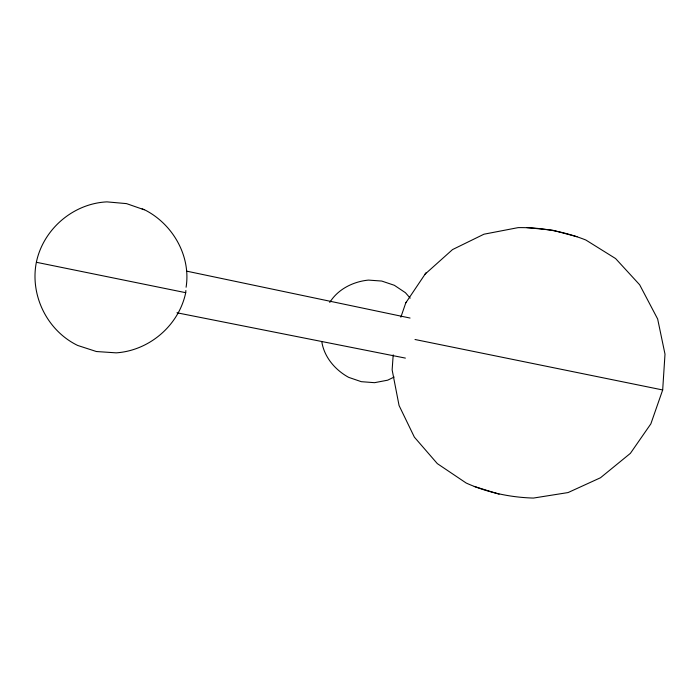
<?xml version="1.0" encoding="UTF-8"?>
<svg xmlns="http://www.w3.org/2000/svg" width="700" height="700" viewBox="0 0 700 700"><rect width="100%" height="100%" fill="white"/><g stroke="black" fill="none" stroke-linecap="round" stroke-linejoin="round"><path stroke-width="1.05" d="M393.199 354.856L392.14 369.898L399.061 405.51L414.391 437.168L437.316 463.61L466.218 483.052C487.261 492.502 510.405 497.429 533.435 498.067L568.076 492.564L600.486 477.759L630.394 453.346L650.86 423.841L662.681 389.961L665 354.156L657.659 319.007L639.66 284.786L615.589 258.554L585.839 240.013C564.436 231.525 541.135 227.255 518.114 227.631L483.936 234.211L452.524 249.585L425.031 274.19M186.095 287.245C191.048 256.086 172.918 224.42 145.276 210.14L126.525 203.621L106.925 201.871C73.15 203.508 43.295 229.171 36.365 262.238C29.803 295.382 47.224 330.697 77.674 345.45L96.39 351.523L116.2 352.852C149.468 350.595 178.859 325.386 185.719 292.688L185.867 290.509M400.864 317.17L405.764 302.908L426.055 272.72M329.761 302.444C337.951 289.161 353.203 281.592 368.445 280.096L381.736 281.05L394.345 285.294L405.44 292.705L410.191 298.139M405.764 302.908L406.385 302.033M394.144 377.037L387.66 380.188L374.544 382.681L361.279 381.675L348.661 377.352C335.221 370.011 324.135 357.079 321.79 341.652M526.837 227.57L552.702 230.239L577.028 236.731M176.977 312.786L405.387 358.102M415.004 339.5L662.681 389.961M186.918 271.197L410.06 318.045M185.719 292.688L36.601 262.325M474.241 486.456L499.082 494.174M142.109 208.898L144.322 209.641"/></g></svg>
